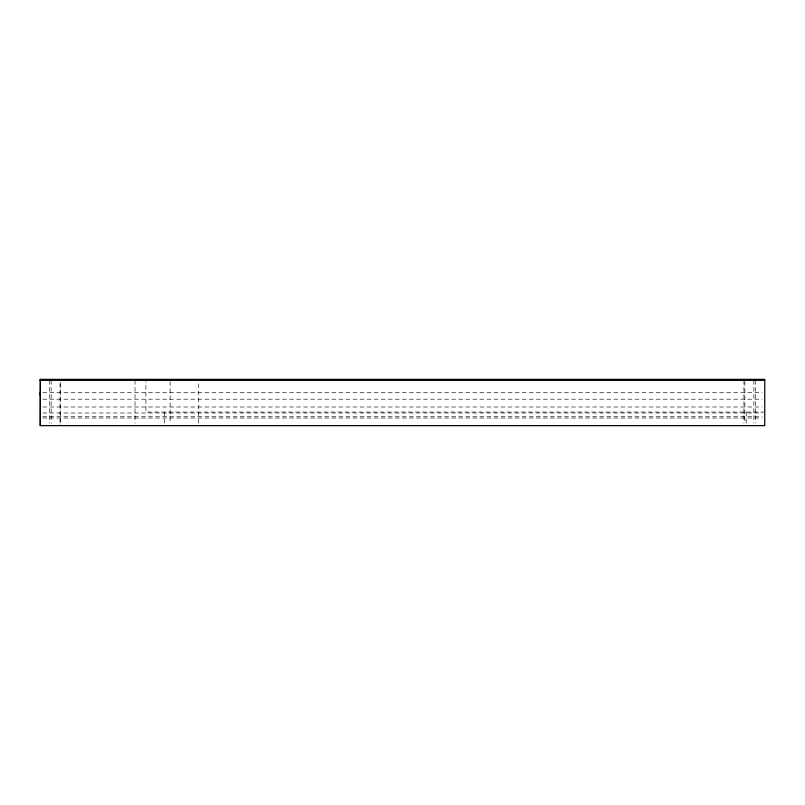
<?xml version="1.0" encoding="UTF-8"?>
<svg xmlns="http://www.w3.org/2000/svg" width="805" height="805" viewBox="0 0 805 805"><rect width="100%" height="100%" fill="white"/><g stroke="black" fill="none" stroke-linecap="round" stroke-linejoin="round"><path stroke-width="0.6" stroke-dasharray="4.03 3.02" d="M198.734 423.118L198.734 381.61M42.766 392.558L762.234 392.558M42.766 399.189L762.234 399.189M42.766 406.988L762.234 406.988M764.75 412.049L145.906 412.049L145.906 381.57M42.766 412.975L762.234 412.975M42.766 416.738L762.234 416.738M42.766 418.016L762.234 418.016M755.513 380.352L755.513 423.118M753.883 380.352L753.883 423.118M746.215 412.049L746.215 425.634M744.867 381.61L744.867 423.118M743.931 380.352L743.931 423.118M170.117 381.61L170.117 423.118M164.441 412.049L164.441 425.634M135.039 380.352L135.039 423.118M60.164 423.118L60.164 381.61L60.134 425.634M51.158 380.352L51.158 423.118M49.487 380.352L49.487 423.118"/><path stroke-width="1.21" d="M40.26 425.634L40.341 379.366L764.75 379.366L764.75 425.634L40.25 425.634L40.341 379.366L40.341 380.352M40.25 380.352L764.75 380.352M40.3 395.446L40.26 392.075"/></g></svg>
